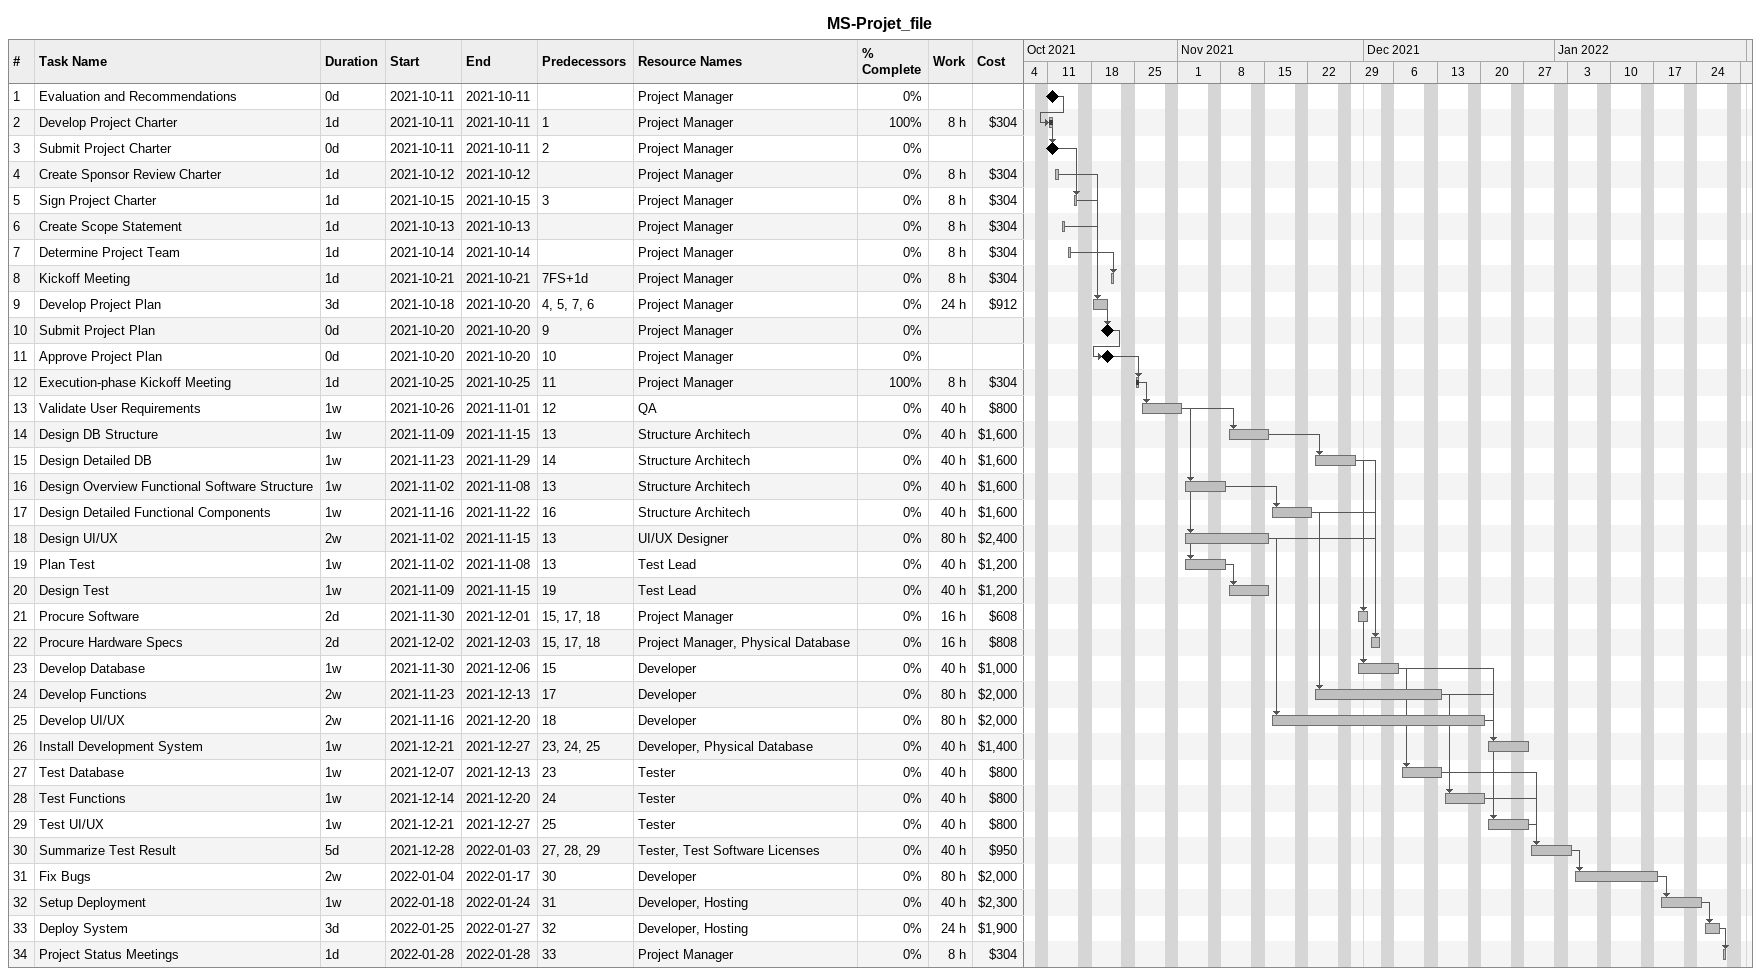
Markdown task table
MS-Projet_file

| ID | Task | Duration | Start | Finish | Predecessors | Resources | % complete | Work (h) | Cost ($) |
|---|---|---|---|---|---|---|---|---|---|
| 1 | Evaluation and Recommendations | 0d | 2021-10-11 | 2021-10-11 |  | Project Manager | 0 |  |  |
| 2 | Develop Project Charter | 1d | 2021-10-11 | 2021-10-11 | 1 | Project Manager | 100 | 8 | 304 |
| 3 | Submit Project Charter | 0d | 2021-10-11 | 2021-10-11 | 2 | Project Manager | 0 |  |  |
| 4 | Create Sponsor Review Charter | 1d | 2021-10-12 | 2021-10-12 |  | Project Manager | 0 | 8 | 304 |
| 5 | Sign Project Charter | 1d | 2021-10-15 | 2021-10-15 | 3 | Project Manager | 0 | 8 | 304 |
| 6 | Create Scope Statement | 1d | 2021-10-13 | 2021-10-13 |  | Project Manager | 0 | 8 | 304 |
| 7 | Determine Project Team | 1d | 2021-10-14 | 2021-10-14 |  | Project Manager | 0 | 8 | 304 |
| 8 | Kickoff Meeting | 1d | 2021-10-21 | 2021-10-21 | 7FS+1d | Project Manager | 0 | 8 | 304 |
| 9 | Develop Project Plan | 3d | 2021-10-18 | 2021-10-20 | 4, 5, 7, 6 | Project Manager | 0 | 24 | 912 |
| 10 | Submit Project Plan | 0d | 2021-10-20 | 2021-10-20 | 9 | Project Manager | 0 |  |  |
| 11 | Approve Project Plan | 0d | 2021-10-20 | 2021-10-20 | 10 | Project Manager | 0 |  |  |
| 12 | Execution-phase Kickoff Meeting | 1d | 2021-10-25 | 2021-10-25 | 11 | Project Manager | 100 | 8 | 304 |
| 13 | Validate User Requirements | 1w | 2021-10-26 | 2021-11-01 | 12 | QA | 0 | 40 | 800 |
| 14 | Design DB Structure | 1w | 2021-11-09 | 2021-11-15 | 13 | Structure Architech | 0 | 40 | 1600 |
| 15 | Design Detailed DB | 1w | 2021-11-23 | 2021-11-29 | 14 | Structure Architech | 0 | 40 | 1600 |
| 16 | Design Overview Functional Software Structure | 1w | 2021-11-02 | 2021-11-08 | 13 | Structure Architech | 0 | 40 | 1600 |
| 17 | Design Detailed Functional Components | 1w | 2021-11-16 | 2021-11-22 | 16 | Structure Architech | 0 | 40 | 1600 |
| 18 | Design UI/UX | 2w | 2021-11-02 | 2021-11-15 | 13 | UI/UX Designer | 0 | 80 | 2400 |
| 19 | Plan Test | 1w | 2021-11-02 | 2021-11-08 | 13 | Test Lead | 0 | 40 | 1200 |
| 20 | Design Test | 1w | 2021-11-09 | 2021-11-15 | 19 | Test Lead | 0 | 40 | 1200 |
| 21 | Procure Software | 2d | 2021-11-30 | 2021-12-01 | 15, 17, 18 | Project Manager | 0 | 16 | 608 |
| 22 | Procure Hardware Specs | 2d | 2021-12-02 | 2021-12-03 | 15, 17, 18 | Project Manager, Physical Database | 0 | 16 | 808 |
| 23 | Develop Database | 1w | 2021-11-30 | 2021-12-06 | 15 | Developer | 0 | 40 | 1000 |
| 24 | Develop Functions | 2w | 2021-11-23 | 2021-12-13 | 17 | Developer | 0 | 80 | 2000 |
| 25 | Develop UI/UX | 2w | 2021-11-16 | 2021-12-20 | 18 | Developer | 0 | 80 | 2000 |
| 26 | Install Development System | 1w | 2021-12-21 | 2021-12-27 | 23, 24, 25 | Developer, Physical Database | 0 | 40 | 1400 |
| 27 | Test Database | 1w | 2021-12-07 | 2021-12-13 | 23 | Tester | 0 | 40 | 800 |
| 28 | Test Functions | 1w | 2021-12-14 | 2021-12-20 | 24 | Tester | 0 | 40 | 800 |
| 29 | Test UI/UX | 1w | 2021-12-21 | 2021-12-27 | 25 | Tester | 0 | 40 | 800 |
| 30 | Summarize Test Result | 5d | 2021-12-28 | 2022-01-03 | 27, 28, 29 | Tester, Test Software Licenses | 0 | 40 | 950 |
| 31 | Fix Bugs | 2w | 2022-01-04 | 2022-01-17 | 30 | Developer | 0 | 80 | 2000 |
| 32 | Setup Deployment | 1w | 2022-01-18 | 2022-01-24 | 31 | Developer, Hosting | 0 | 40 | 2300 |
| 33 | Deploy System | 3d | 2022-01-25 | 2022-01-27 | 32 | Developer, Hosting | 0 | 24 | 1900 |
| 34 | Project Status Meetings | 1d | 2022-01-28 | 2022-01-28 | 33 | Project Manager | 0 | 8 | 304 |
